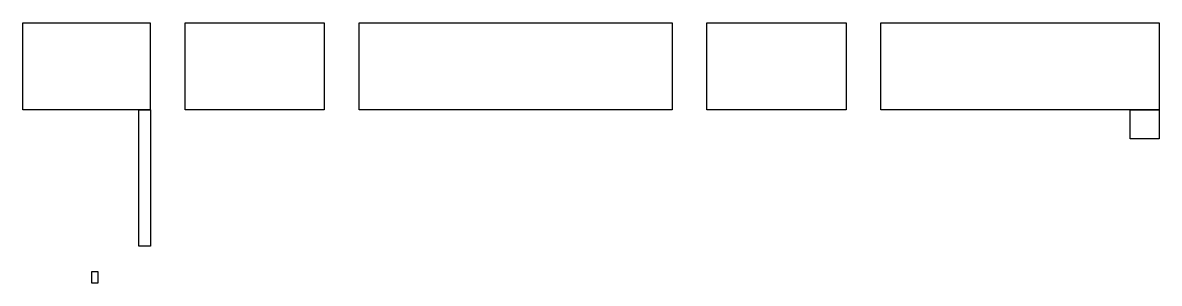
# Model space of a CAD drawing. Extents: x 0 to 0.0204, y 0 to 0.0047.
import ezdxf

# ---------------------------------------------------------------- set-up
doc = ezdxf.new("R2010")
doc.units = 0
for name, color, linetype in [('1', 7, 'CONTINUOUS'), ('2', 7, 'CONTINUOUS'), ('3', 7, 'CONTINUOUS'), ('4', 7, 'CONTINUOUS'), ('5', 7, 'CONTINUOUS'), ('6', 7, 'CONTINUOUS')]:
    doc.layers.add(name, color=color, linetype=linetype)

msp = doc.modelspace()

# ---------------------------------------------------------------- linework, layer by layer
at = {"layer": '1', "color": 7}
for p, q in [((0.001239, 0.000219), (0.001347, 0.000219)), ((0.001239, 0.000011), (0.001239, 0.000219)), ((0.001347, 0.000219), (0.001347, 0.000011)), ((0.001347, 0.000011), (0.001239, 0.000011))]:
    msp.add_line(p, q, dxfattribs=at)
at = {"layer": '2', "color": 7}
for p, q in [((0, 0.004687), (0.002292, 0.004687)), ((0, 0.003124), (0, 0.004687)), ((0.002292, 0.004687), (0.002292, 0.003124)), ((0.002292, 0.003124), (0, 0.003124)), ((0.002085, 0.003125), (0.002293, 0.003125)), ((0.002085, 0.000677), (0.002085, 0.003125)), ((0.002293, 0.003125), (0.002293, 0.000677)), ((0.002293, 0.000677), (0.002085, 0.000677))]:
    msp.add_line(p, q, dxfattribs=at)
at = {"layer": '3', "color": 7}
for p, q in [((0.002918, 0.004687), (0.005418, 0.004687)), ((0.002918, 0.003125), (0.002918, 0.004687)), ((0.005418, 0.004687), (0.005418, 0.003125)), ((0.005418, 0.003125), (0.002918, 0.003125))]:
    msp.add_line(p, q, dxfattribs=at)
at = {"layer": '4', "color": 7}
for p, q in [((0.006042, 0.004687), (0.011667, 0.004687)), ((0.006042, 0.003125), (0.006042, 0.004687)), ((0.011667, 0.004687), (0.011667, 0.003125)), ((0.011667, 0.003125), (0.006042, 0.003125))]:
    msp.add_line(p, q, dxfattribs=at)
at = {"layer": '5', "color": 7}
for p, q in [((0.012292, 0.004687), (0.014792, 0.004687)), ((0.012292, 0.003125), (0.012292, 0.004687)), ((0.014792, 0.004687), (0.014792, 0.003125)), ((0.014792, 0.003125), (0.012292, 0.003125))]:
    msp.add_line(p, q, dxfattribs=at)
at = {"layer": '6', "color": 7}
for p, q in [((0.015418, 0.004687), (0.020418, 0.004687)), ((0.015418, 0.003125), (0.015418, 0.004687)), ((0.020418, 0.004687), (0.020418, 0.003125)), ((0.020418, 0.003125), (0.015418, 0.003125)), ((0.019897, 0.003125), (0.020418, 0.003125)), ((0.019897, 0.002604), (0.019897, 0.003125)), ((0.020418, 0.003125), (0.020418, 0.002604)), ((0.020418, 0.002604), (0.019897, 0.002604))]:
    msp.add_line(p, q, dxfattribs=at)

doc.saveas('drawing.dxf')
